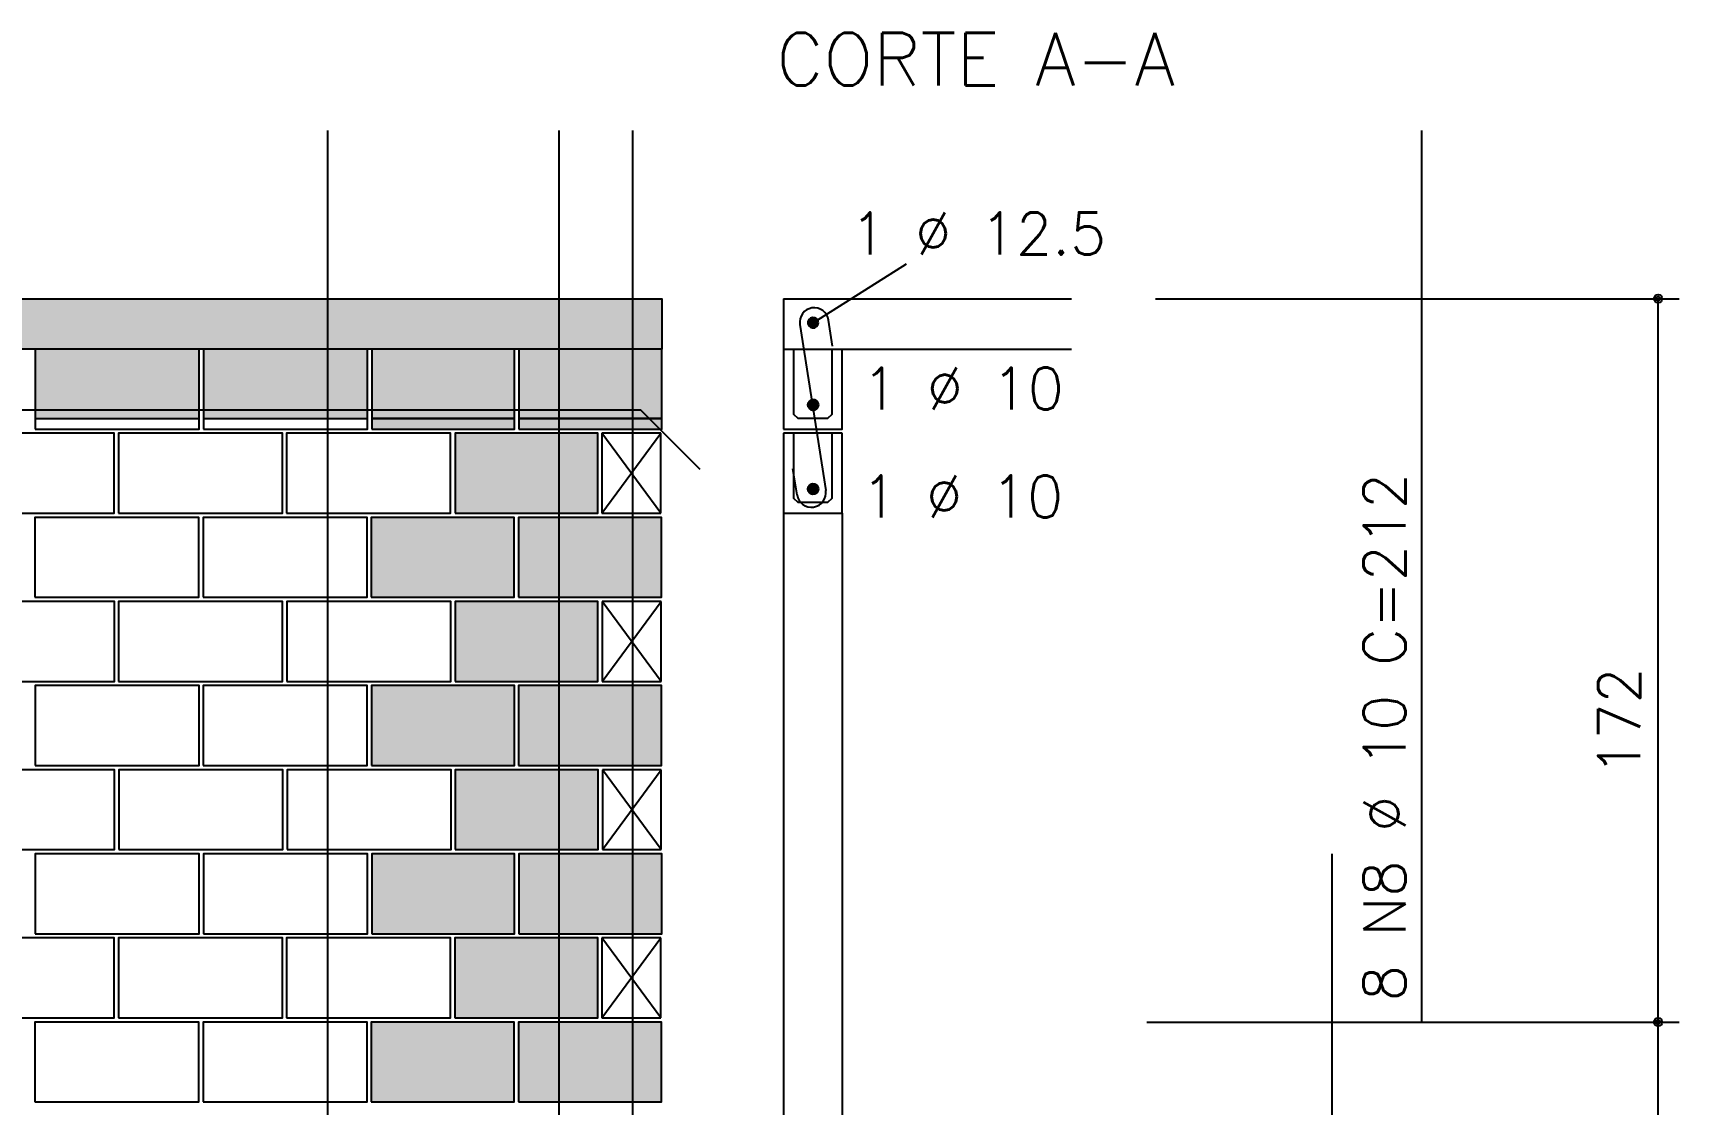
# Model space of a CAD drawing. Extents: x -1 to 122, y -1 to 61.
# Drawn here: x 71.9 to 79.72, y 31.53 to 36.63 of the extents above; entities that cross this region are included whole.
import ezdxf

# ---------------------------------------------------------------- set-up
doc = ezdxf.new("R2010")
doc.units = 0
doc.header["$MEASUREMENT"] = 0
for name, color, linetype in [('PENA_01', 1, 'CONTINUOUS'), ('PENA_02', 2, 'CONTINUOUS'), ('PENA_03', 3, 'CONTINUOUS'), ('PENA_05', 5, 'CONTINUOUS'), ('PENA_09', 254, 'CONTINUOUS'), ('PENA_11', 252, 'CONTINUOUS'), ('PENA_21', 100, 'CONTINUOUS')]:
    doc.layers.add(name, color=color, linetype=linetype)
doc.styles.get("Standard").update_dxf_attribs({"font": 'ROMANS.SHX'})

msp = doc.modelspace()

# ---------------------------------------------------------------- linework, layer by layer
at = {"layer": 'PENA_01', "linetype": 'Continuous'}
for p, q in [((75.6109, 35.2497), (76.0497, 35.5275)), ((71.9064, 34.792), (72.6864, 34.792)), ((72.7064, 34.792), (73.4864, 34.792)), ((73.5064, 34.792), (74.1864, 34.792)), ((74.2064, 34.792), (74.8864, 34.792))]:
    msp.add_line(p, q, dxfattribs=at)
at = {"layer": 'PENA_02', "linetype": 'Continuous'}
for p, q in [((74.8817, 34.722), (74.6017, 34.722)), ((74.6017, 34.722), (74.6017, 34.342)), ((74.8817, 34.342), (74.8817, 34.722)), ((74.6017, 34.342), (74.8817, 34.342)), ((74.8828, 33.922), (74.6028, 33.922)), ((74.6028, 33.922), (74.6028, 33.542)), ((74.8828, 33.542), (74.8828, 33.922)), ((74.6028, 33.542), (74.8828, 33.542)), ((74.8839, 33.122), (74.6039, 33.122)), ((74.6039, 33.122), (74.6039, 32.742)), ((74.8839, 32.742), (74.8839, 33.122)), ((74.6039, 32.742), (74.8839, 32.742)), ((74.8817, 32.322), (74.6017, 32.322)), ((74.6017, 32.322), (74.6017, 31.942)), ((74.8817, 31.942), (74.8817, 32.322)), ((74.6017, 31.942), (74.8817, 31.942))]:
    msp.add_line(p, q, dxfattribs=at)
for points in [[(63.7064, 35.122), (63.7064, 35.362), (74.8864, 35.362), (74.8864, 35.122), (63.7064, 35.122)], [(71.9064, 34.742), (72.6864, 34.742), (72.6864, 35.122), (71.9064, 35.122), (71.9064, 34.742)], [(72.7064, 34.742), (73.4864, 34.742), (73.4864, 35.122), (72.7064, 35.122), (72.7064, 34.742)], [(73.5064, 34.742), (74.1864, 34.742), (74.1864, 35.122), (73.5064, 35.122), (73.5064, 34.742)], [(74.2064, 34.742), (74.8864, 34.742), (74.8864, 35.122), (74.2064, 35.122), (74.2064, 34.742)], [(71.5017, 34.342), (72.2817, 34.342), (72.2817, 34.722), (71.5017, 34.722), (71.5017, 34.342)], [(72.3017, 34.342), (73.0817, 34.342), (73.0817, 34.722), (72.3017, 34.722), (72.3017, 34.342)], [(73.1017, 34.342), (73.8817, 34.342), (73.8817, 34.722), (73.1017, 34.722), (73.1017, 34.342)], [(73.9028, 34.342), (74.5828, 34.342), (74.5828, 34.722), (73.9028, 34.722), (73.9028, 34.342)], [(71.9043, 33.942), (72.6843, 33.942), (72.6843, 34.322), (71.9043, 34.322), (71.9043, 33.942)], [(72.7043, 33.942), (73.4843, 33.942), (73.4843, 34.322), (72.7043, 34.322), (72.7043, 33.942)], [(73.5043, 33.942), (74.1843, 33.942), (74.1843, 34.322), (73.5043, 34.322), (73.5043, 33.942)], [(74.2043, 33.942), (74.8843, 33.942), (74.8843, 34.322), (74.2043, 34.322), (74.2043, 33.942)], [(71.5028, 33.542), (72.2828, 33.542), (72.2828, 33.922), (71.5028, 33.922), (71.5028, 33.542)], [(72.3028, 33.542), (73.0828, 33.542), (73.0828, 33.922), (72.3028, 33.922), (72.3028, 33.542)], [(73.1028, 33.542), (73.8828, 33.542), (73.8828, 33.922), (73.1028, 33.922), (73.1028, 33.542)], [(73.9028, 33.542), (74.5828, 33.542), (74.5828, 33.922), (73.9028, 33.922), (73.9028, 33.542)], [(71.9053, 33.142), (72.6853, 33.142), (72.6853, 33.522), (71.9053, 33.522), (71.9053, 33.142)], [(72.7053, 33.142), (73.4853, 33.142), (73.4853, 33.522), (72.7053, 33.522), (72.7053, 33.142)], [(73.5053, 33.142), (74.1853, 33.142), (74.1853, 33.522), (73.5053, 33.522), (73.5053, 33.142)], [(74.2053, 33.142), (74.8853, 33.142), (74.8853, 33.522), (74.2053, 33.522), (74.2053, 33.142)], [(71.5039, 32.742), (72.2839, 32.742), (72.2839, 33.122), (71.5039, 33.122), (71.5039, 32.742)], [(72.3039, 32.742), (73.0839, 32.742), (73.0839, 33.122), (72.3039, 33.122), (72.3039, 32.742)], [(73.1039, 32.742), (73.8839, 32.742), (73.8839, 33.122), (73.1039, 33.122), (73.1039, 32.742)], [(73.9039, 32.742), (74.5839, 32.742), (74.5839, 33.122), (73.9039, 33.122), (73.9039, 32.742)], [(71.9064, 32.342), (72.6864, 32.342), (72.6864, 32.722), (71.9064, 32.722), (71.9064, 32.342)], [(72.7064, 32.342), (73.4864, 32.342), (73.4864, 32.722), (72.7064, 32.722), (72.7064, 32.342)], [(73.5064, 32.342), (74.1864, 32.342), (74.1864, 32.722), (73.5064, 32.722), (73.5064, 32.342)], [(74.2064, 32.342), (74.8864, 32.342), (74.8864, 32.722), (74.2064, 32.722), (74.2064, 32.342)], [(71.5017, 31.942), (72.2817, 31.942), (72.2817, 32.322), (71.5017, 32.322), (71.5017, 31.942)], [(72.3017, 31.942), (73.0817, 31.942), (73.0817, 32.322), (72.3017, 32.322), (72.3017, 31.942)], [(73.1017, 31.942), (73.8817, 31.942), (73.8817, 32.322), (73.1017, 32.322), (73.1017, 31.942)], [(73.9017, 31.942), (74.5817, 31.942), (74.5817, 32.322), (73.9017, 32.322), (73.9017, 31.942)], [(71.9043, 31.542), (72.6843, 31.542), (72.6843, 31.922), (71.9043, 31.922), (71.9043, 31.542)], [(72.7043, 31.542), (73.4843, 31.542), (73.4843, 31.922), (72.7043, 31.922), (72.7043, 31.542)], [(73.5043, 31.542), (74.1843, 31.542), (74.1843, 31.922), (73.5043, 31.922), (73.5043, 31.542)], [(74.2043, 31.542), (74.8843, 31.542), (74.8843, 31.922), (74.2043, 31.922), (74.2043, 31.542)]]:
    msp.add_lwpolyline(points, dxfattribs=at)
for centre, radius in [((79.6243, 35.362), 0.02), ((79.6243, 35.362), 0.01), ((79.6243, 31.922), 0.02), ((79.6243, 31.922), 0.01)]:
    msp.add_circle(centre, radius, dxfattribs=at)
at = {"layer": 'PENA_03', "linetype": 'Continuous'}
for p, q in [((75.4643, 35.362), (75.4643, 34.742)), ((75.4643, 35.362), (76.835, 35.362)), ((77.235, 35.362), (79.7243, 35.362)), ((79.6243, 29.8214), (79.6243, 35.362)), ((75.4643, 35.122), (76.835, 35.122)), ((74.6017, 34.342), (74.8817, 34.722)), ((74.8817, 34.342), (74.6017, 34.722)), ((75.7443, 34.722), (75.4643, 34.722)), ((75.4643, 34.722), (75.4643, 34.342)), ((75.4643, 34.342), (75.4643, 29.922)), ((75.7443, 34.342), (75.7443, 29.922)), ((74.6028, 33.542), (74.8828, 33.922)), ((74.8828, 33.542), (74.6028, 33.922)), ((74.6039, 32.742), (74.8839, 33.122)), ((74.8839, 32.742), (74.6039, 33.122)), ((74.6017, 31.942), (74.8817, 32.322)), ((74.8817, 31.942), (74.6017, 32.322)), ((77.1931, 31.922), (79.7243, 31.922))]:
    msp.add_line(p, q, dxfattribs=at)
for points in [[(75.6309, 35.2476), (75.6288, 35.2578), (75.6227, 35.2662), (75.6137, 35.2714), (75.6033, 35.2725), (75.5934, 35.2692), (75.5857, 35.2623), (75.5815, 35.2528), (75.5815, 35.2424), (75.5857, 35.2329), (75.5934, 35.2259), (75.6033, 35.2227), (75.6137, 35.2238), (75.6227, 35.229), (75.6288, 35.2374), (75.6309, 35.2476)], [(75.4643, 34.742), (75.7443, 34.742), (75.7443, 35.122)], [(75.6943, 35.122), (75.6943, 34.812), (75.6743, 34.792), (75.5343, 34.792), (75.5143, 34.812), (75.5143, 35.122)], [(75.6309, 34.857), (75.6288, 34.8671), (75.6227, 34.8756), (75.6137, 34.8807), (75.6033, 34.8818), (75.5934, 34.8786), (75.5857, 34.8717), (75.5815, 34.8622), (75.5815, 34.8518), (75.5857, 34.8423), (75.5934, 34.8353), (75.6033, 34.8321), (75.6137, 34.8332), (75.6227, 34.8384), (75.6288, 34.8468), (75.6309, 34.857)], [(75.4643, 34.342), (75.7443, 34.342), (75.7443, 34.722)], [(75.6943, 34.722), (75.6943, 34.412), (75.6743, 34.392), (75.5343, 34.392), (75.5143, 34.412), (75.5143, 34.722)], [(75.6309, 34.457), (75.6288, 34.4671), (75.6227, 34.4756), (75.6137, 34.4807), (75.6033, 34.4818), (75.5934, 34.4786), (75.5857, 34.4717), (75.5815, 34.4622), (75.5815, 34.4518), (75.5857, 34.4423), (75.5934, 34.4353), (75.6033, 34.4321), (75.6137, 34.4332), (75.6227, 34.4384), (75.6288, 34.4468), (75.6309, 34.457)]]:
    msp.add_lwpolyline(points, dxfattribs=at)
for centre in [(75.6059, 34.857), (75.6059, 34.457)]:
    msp.add_circle(centre, 0.025, dxfattribs=at)
for points in [[(75.6309, 35.2476), (75.5857, 35.2623), (75.5815, 35.2528)], [(75.6309, 35.2476), (75.5815, 35.2528), (75.5815, 35.2424)], [(75.6309, 35.2476), (75.5815, 35.2424), (75.5857, 35.2329)], [(75.6309, 35.2476), (75.5934, 35.2692), (75.5857, 35.2623)], [(75.6309, 35.2476), (75.5857, 35.2329), (75.5934, 35.2259)], [(75.6309, 35.2476), (75.6033, 35.2725), (75.5934, 35.2692)], [(75.6309, 35.2476), (75.5934, 35.2259), (75.6033, 35.2227)], [(75.6309, 35.2476), (75.6137, 35.2714), (75.6033, 35.2725)], [(75.6309, 35.2476), (75.6033, 35.2227), (75.6137, 35.2238)], [(75.6309, 35.2476), (75.6227, 35.2662), (75.6137, 35.2714)], [(75.6309, 35.2476), (75.6137, 35.2238), (75.6227, 35.229)], [(75.6309, 35.2476), (75.6288, 35.2578), (75.6227, 35.2662)], [(75.6309, 35.2476), (75.6227, 35.229), (75.6288, 35.2374)], [(75.6309, 35.2476), (75.6288, 35.2374), (75.6309, 35.2476)], [(75.6309, 34.857), (75.5857, 34.8717), (75.5815, 34.8622)], [(75.6309, 34.857), (75.5815, 34.8622), (75.5815, 34.8518)], [(75.6309, 34.857), (75.5815, 34.8518), (75.5857, 34.8423)], [(75.6309, 34.857), (75.5934, 34.8786), (75.5824, 34.8655)], [(75.6309, 34.857), (75.5824, 34.8655), (75.5824, 34.8484)], [(75.6309, 34.857), (75.5824, 34.8484), (75.5934, 34.8353)], [(75.6309, 34.857), (75.5934, 34.8786), (75.5857, 34.8717)], [(75.6309, 34.857), (75.5857, 34.8423), (75.5934, 34.8353)], [(75.6309, 34.857), (75.6033, 34.8818), (75.5934, 34.8786)], [(75.6309, 34.857), (75.6103, 34.8816), (75.5934, 34.8786)], [(75.6309, 34.857), (75.5934, 34.8353), (75.6103, 34.8324)], [(75.6309, 34.857), (75.5934, 34.8353), (75.6033, 34.8321)], [(75.6309, 34.857), (75.6137, 34.8807), (75.6033, 34.8818)], [(75.6309, 34.857), (75.6033, 34.8321), (75.6137, 34.8332)], [(75.6309, 34.857), (75.6251, 34.873), (75.6103, 34.8816)], [(75.6309, 34.857), (75.6103, 34.8324), (75.6251, 34.8409)], [(75.6309, 34.857), (75.6227, 34.8756), (75.6137, 34.8807)], [(75.6309, 34.857), (75.6137, 34.8332), (75.6227, 34.8384)], [(75.6309, 34.857), (75.6288, 34.8671), (75.6227, 34.8756)], [(75.6309, 34.857), (75.6227, 34.8384), (75.6288, 34.8468)], [(75.6309, 34.857), (75.6251, 34.8409), (75.6309, 34.857)], [(75.6309, 34.857), (75.6288, 34.8468), (75.6309, 34.857)], [(75.6309, 34.457), (75.5857, 34.4717), (75.5815, 34.4622)], [(75.6309, 34.457), (75.5815, 34.4622), (75.5815, 34.4518)], [(75.6309, 34.457), (75.5815, 34.4518), (75.5857, 34.4423)], [(75.6309, 34.457), (75.5934, 34.4786), (75.5824, 34.4655)], [(75.6309, 34.457), (75.5824, 34.4655), (75.5824, 34.4484)], [(75.6309, 34.457), (75.5824, 34.4484), (75.5934, 34.4353)], [(75.6309, 34.457), (75.5934, 34.4786), (75.5857, 34.4717)], [(75.6309, 34.457), (75.5857, 34.4423), (75.5934, 34.4353)], [(75.6309, 34.457), (75.6033, 34.4818), (75.5934, 34.4786)], [(75.6309, 34.457), (75.6103, 34.4816), (75.5934, 34.4786)], [(75.6309, 34.457), (75.5934, 34.4353), (75.6103, 34.4324)], [(75.6309, 34.457), (75.5934, 34.4353), (75.6033, 34.4321)], [(75.6309, 34.457), (75.6137, 34.4807), (75.6033, 34.4818)], [(75.6309, 34.457), (75.6033, 34.4321), (75.6137, 34.4332)], [(75.6309, 34.457), (75.6251, 34.473), (75.6103, 34.4816)], [(75.6309, 34.457), (75.6103, 34.4324), (75.6251, 34.4409)], [(75.6309, 34.457), (75.6227, 34.4756), (75.6137, 34.4807)], [(75.6309, 34.457), (75.6137, 34.4332), (75.6227, 34.4384)], [(75.6309, 34.457), (75.6288, 34.4671), (75.6227, 34.4756)], [(75.6309, 34.457), (75.6227, 34.4384), (75.6288, 34.4468)], [(75.6309, 34.457), (75.6251, 34.4409), (75.6309, 34.457)], [(75.6309, 34.457), (75.6288, 34.4468), (75.6309, 34.457)]]:
    msp.add_solid(points, dxfattribs=at)
at = {"layer": 'PENA_05', "linetype": 'Continuous'}
for p, q in [((78.5006, 31.919), (78.5006, 36.162)), ((75.5427, 35.2391), (75.6657, 34.4499)), ((75.6983, 35.1368), (75.679, 35.2603)), ((74.7864, 34.832), (63.8064, 34.832)), ((75.0693, 34.5491), (74.7864, 34.832)), ((75.5294, 34.4287), (75.5101, 34.5522)), ((78.0747, 29.922), (78.0747, 32.722))]:
    msp.add_line(p, q, dxfattribs=at)
for points in [[(73.2964, 36.162), (73.2964, 29.922)], [(74.3964, 36.162), (74.3964, 29.922)], [(74.7464, 36.162), (74.7464, 29.922)]]:
    msp.add_lwpolyline(points, dxfattribs=at)
for centre, start, end in [((75.6109, 35.2497), 8.86197, 188.86197), ((75.5976, 34.4393), 188.86197, 8.86197)]:
    msp.add_arc(centre, 0.069, start, end, dxfattribs=at)
at = {"layer": 'PENA_09', "linetype": 'Continuous'}
for points in [[(71.9064, 34.792), (72.6864, 34.792), (72.6864, 35.122), (71.9064, 35.122), (71.9064, 34.792)], [(72.7064, 34.792), (73.4864, 34.792), (73.4864, 35.122), (72.7064, 35.122), (72.7064, 34.792)], [(73.5064, 34.792), (74.1864, 34.792), (74.1864, 35.122), (73.5064, 35.122), (73.5064, 34.792)], [(74.2064, 34.792), (74.8864, 34.792), (74.8864, 35.122), (74.2064, 35.122), (74.2064, 34.792)]]:
    msp.add_lwpolyline(points, dxfattribs=at)
for points in [[(71.9064, 34.792), (72.6864, 34.792), (72.6864, 35.122)], [(71.9064, 34.792), (72.6864, 35.122), (71.9064, 35.122)], [(71.9064, 34.792), (71.9064, 35.122), (71.9064, 34.792)], [(72.7064, 34.792), (73.4864, 34.792), (73.4864, 35.122)], [(72.7064, 34.792), (73.4864, 35.122), (72.7064, 35.122)], [(72.7064, 34.792), (72.7064, 35.122), (72.7064, 34.792)], [(73.5064, 34.792), (74.1864, 34.792), (74.1864, 35.122)], [(73.5064, 34.792), (74.1864, 35.122), (73.5064, 35.122)], [(73.5064, 34.792), (73.5064, 35.122), (73.5064, 34.792)], [(74.2064, 34.792), (74.8864, 34.792), (74.8864, 35.122)], [(74.2064, 34.792), (74.8864, 35.122), (74.2064, 35.122)], [(74.2064, 34.792), (74.2064, 35.122), (74.2064, 34.792)]]:
    msp.add_solid(points, dxfattribs=at)
at = {"layer": 'PENA_11', "linetype": 'Continuous'}
for points in [[(63.7064, 35.122), (63.7064, 35.362), (74.8864, 35.362)], [(63.7064, 35.122), (74.8864, 35.362), (74.8864, 35.122)], [(63.7064, 35.122), (74.8864, 35.122), (63.7064, 35.122)]]:
    msp.add_solid(points, dxfattribs=at)
at = {"layer": 'PENA_21', "linetype": 'Continuous'}
for points in [[(73.5064, 34.742), (74.1864, 34.742), (74.1864, 34.792), (73.5064, 34.792), (73.5064, 34.742)], [(74.2064, 34.742), (74.8864, 34.742), (74.8864, 34.792), (74.2064, 34.792), (74.2064, 34.742)], [(73.9028, 34.342), (74.5828, 34.342), (74.5828, 34.722), (73.9028, 34.722), (73.9028, 34.342)], [(73.5043, 33.942), (74.1843, 33.942), (74.1843, 34.322), (73.5043, 34.322), (73.5043, 33.942)], [(74.2043, 33.942), (74.8843, 33.942), (74.8843, 34.322), (74.2043, 34.322), (74.2043, 33.942)], [(73.9028, 33.542), (74.5828, 33.542), (74.5828, 33.922), (73.9028, 33.922), (73.9028, 33.542)], [(73.5053, 33.142), (74.1853, 33.142), (74.1853, 33.522), (73.5053, 33.522), (73.5053, 33.142)], [(74.2053, 33.142), (74.8853, 33.142), (74.8853, 33.522), (74.2053, 33.522), (74.2053, 33.142)], [(73.9039, 32.742), (74.5839, 32.742), (74.5839, 33.122), (73.9039, 33.122), (73.9039, 32.742)], [(73.5064, 32.342), (74.1864, 32.342), (74.1864, 32.722), (73.5064, 32.722), (73.5064, 32.342)], [(74.2064, 32.342), (74.8864, 32.342), (74.8864, 32.722), (74.2064, 32.722), (74.2064, 32.342)], [(73.9017, 31.942), (74.5817, 31.942), (74.5817, 32.322), (73.9017, 32.322), (73.9017, 31.942)], [(73.5043, 31.542), (74.1843, 31.542), (74.1843, 31.922), (73.5043, 31.922), (73.5043, 31.542)], [(74.2043, 31.542), (74.8843, 31.542), (74.8843, 31.922), (74.2043, 31.922), (74.2043, 31.542)]]:
    msp.add_lwpolyline(points, dxfattribs=at)
for points in [[(73.5064, 34.742), (74.1864, 34.742), (74.1864, 34.792)], [(73.5064, 34.742), (74.1864, 34.792), (73.5064, 34.792)], [(73.5064, 34.742), (73.5064, 34.792), (73.5064, 34.742)], [(74.2064, 34.742), (74.8864, 34.742), (74.8864, 34.792)], [(74.2064, 34.742), (74.8864, 34.792), (74.2064, 34.792)], [(74.2064, 34.742), (74.2064, 34.792), (74.2064, 34.742)], [(73.9028, 34.342), (74.5828, 34.342), (74.5828, 34.722)], [(73.9028, 34.342), (74.5828, 34.722), (73.9028, 34.722)], [(73.9028, 34.342), (73.9028, 34.722), (73.9028, 34.342)], [(73.5043, 33.942), (74.1843, 33.942), (74.1843, 34.322)], [(73.5043, 33.942), (74.1843, 34.322), (73.5043, 34.322)], [(73.5043, 33.942), (73.5043, 34.322), (73.5043, 33.942)], [(74.2043, 33.942), (74.8843, 33.942), (74.8843, 34.322)], [(74.2043, 33.942), (74.8843, 34.322), (74.2043, 34.322)], [(74.2043, 33.942), (74.2043, 34.322), (74.2043, 33.942)], [(73.9028, 33.542), (74.5828, 33.542), (74.5828, 33.922)], [(73.9028, 33.542), (74.5828, 33.922), (73.9028, 33.922)], [(73.9028, 33.542), (73.9028, 33.922), (73.9028, 33.542)], [(73.5053, 33.142), (74.1853, 33.142), (74.1853, 33.522)], [(73.5053, 33.142), (74.1853, 33.522), (73.5053, 33.522)], [(73.5053, 33.142), (73.5053, 33.522), (73.5053, 33.142)], [(74.2053, 33.142), (74.8853, 33.142), (74.8853, 33.522)], [(74.2053, 33.142), (74.8853, 33.522), (74.2053, 33.522)], [(74.2053, 33.142), (74.2053, 33.522), (74.2053, 33.142)], [(73.9039, 32.742), (74.5839, 32.742), (74.5839, 33.122)], [(73.9039, 32.742), (74.5839, 33.122), (73.9039, 33.122)], [(73.9039, 32.742), (73.9039, 33.122), (73.9039, 32.742)], [(73.5064, 32.342), (74.1864, 32.342), (74.1864, 32.722)], [(73.5064, 32.342), (74.1864, 32.722), (73.5064, 32.722)], [(73.5064, 32.342), (73.5064, 32.722), (73.5064, 32.342)], [(74.2064, 32.342), (74.8864, 32.342), (74.8864, 32.722)], [(74.2064, 32.342), (74.8864, 32.722), (74.2064, 32.722)], [(74.2064, 32.342), (74.2064, 32.722), (74.2064, 32.342)], [(73.9017, 31.942), (74.5817, 31.942), (74.5817, 32.322)], [(73.9017, 31.942), (74.5817, 32.322), (73.9017, 32.322)], [(73.9017, 31.942), (73.9017, 32.322), (73.9017, 31.942)], [(73.5043, 31.542), (74.1843, 31.542), (74.1843, 31.922)], [(73.5043, 31.542), (74.1843, 31.922), (73.5043, 31.922)], [(73.5043, 31.542), (73.5043, 31.922), (73.5043, 31.542)], [(74.2043, 31.542), (74.8843, 31.542), (74.8843, 31.922)], [(74.2043, 31.542), (74.8843, 31.922), (74.2043, 31.922)], [(74.2043, 31.542), (74.2043, 31.922), (74.2043, 31.542)]]:
    msp.add_solid(points, dxfattribs=at)

# ---------------------------------------------------------------- texts
at = {"layer": 'PENA_03', "linetype": 'Continuous'}
for s, p in [('1 %%c 12.5', (75.7826, 35.5721)), ('1 %%c 10', (75.8379, 34.8343)), ('1 %%c 10', (75.8351, 34.3216))]:
    msp.add_text(s, height=0.2, dxfattribs=at).set_placement(p)
for s, p in [('8 N8 %%c 10 C=212', (78.4238, 32.0213)), ('172', (79.5389, 33.0938))]:
    msp.add_text(s, height=0.2, rotation=90, dxfattribs=at).set_placement(p)
at = {"layer": 'PENA_05', "linetype": 'Continuous'}
msp.add_text('CORTE A-A', height=0.25, dxfattribs=at).set_placement((75.4306, 36.3758))

doc.saveas('drawing.dxf')
